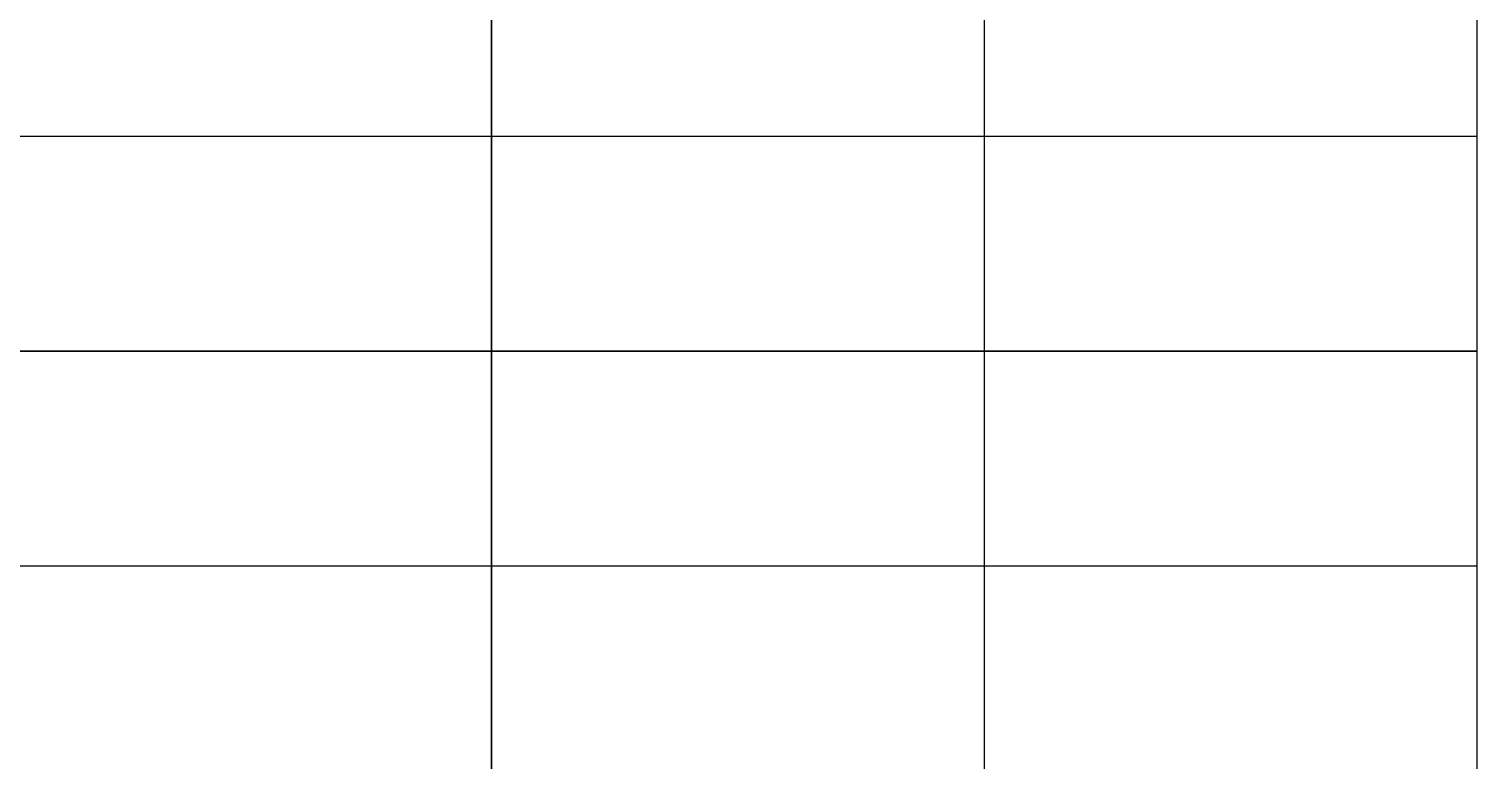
# Model space of a CAD drawing. Header units: millimetres. Extents: x 0.42 to 2.75, y -0.18 to 1.56.
# Drawn here: x 1.6767 to 1.7887, y 0.3674 to 0.4239 of the extents above; entities that cross this region are included whole.
import ezdxf

# ---------------------------------------------------------------- set-up
doc = ezdxf.new("R2010")
doc.units = ezdxf.units.MM
doc.header["$MEASUREMENT"] = 0
doc.layers.add('PA', color=5, linetype='Continuous', true_color=0x0000ff)

msp = doc.modelspace()

# ---------------------------------------------------------------- linework, layer by layer
at = {"layer": 'PA'}
for p, q in [((1.71248, 0.399), (1.71248, 0.43225)), ((1.71248, 0.399, 0.0225), (1.71248, 0.43225, 0.0225)), ((1.71248, 0.43225), (1.71248, 0.399)), ((1.71248, 0.43225, 0.0225), (1.71248, 0.399, 0.0225)), ((1.71248, 0.43225, 0.0225), (1.71248, 0.399, 0.0225)), ((1.71248, 0.43225, 0.045), (1.71248, 0.399, 0.045)), ((1.71248, 0.43225, 0.045), (1.71248, 0.399, 0.045)), ((1.71248, 0.43225, 0.0675), (1.71248, 0.399, 0.0675)), ((1.71248, 0.43225, 0.0675), (1.71248, 0.399, 0.0675)), ((1.71248, 0.43225, 0.09), (1.71248, 0.399, 0.09)), ((1.78873, 0.399), (1.78873, 0.43225)), ((1.78873, 0.399, 0.0225), (1.78873, 0.43225, 0.0225)), ((1.78873, 0.399, 0.0225), (1.78873, 0.43225, 0.0225)), ((1.78873, 0.399, 0.045), (1.78873, 0.43225, 0.045)), ((1.78873, 0.399, 0.045), (1.78873, 0.43225, 0.045)), ((1.78873, 0.399, 0.0675), (1.78873, 0.43225, 0.0675)), ((1.78873, 0.399, 0.0675), (1.78873, 0.43225, 0.0675)), ((1.78873, 0.399, 0.09), (1.78873, 0.43225, 0.09)), ((1.71248, 0.399), (1.63623, 0.399)), ((1.71248, 0.399, 0.0225), (1.63623, 0.399, 0.0225)), ((1.71248, 0.399, 0.0225), (1.63623, 0.399, 0.0225)), ((1.71248, 0.399, 0.045), (1.63623, 0.399, 0.045)), ((1.71248, 0.399, 0.045), (1.63623, 0.399, 0.045)), ((1.71248, 0.399, 0.0675), (1.63623, 0.399, 0.0675)), ((1.63623, 0.399), (1.71248, 0.399)), ((1.63623, 0.399, 0.0225), (1.71248, 0.399, 0.0225)), ((1.71248, 0.36575), (1.71248, 0.399)), ((1.71248, 0.36575, 0.0225), (1.71248, 0.399, 0.0225)), ((1.71248, 0.399), (1.71248, 0.399, 0.0225)), ((1.71248, 0.36575, 0.0225), (1.71248, 0.399, 0.0225)), ((1.71248, 0.36575, 0.045), (1.71248, 0.399, 0.045)), ((1.71248, 0.399, 0.0225), (1.71248, 0.399, 0.045)), ((1.71248, 0.36575, 0.045), (1.71248, 0.399, 0.045)), ((1.71248, 0.36575, 0.0675), (1.71248, 0.399, 0.0675)), ((1.71248, 0.399, 0.045), (1.71248, 0.399, 0.0675)), ((1.71248, 0.399), (1.71248, 0.399, 0.0225)), ((1.78873, 0.399), (1.71248, 0.399)), ((1.71248, 0.399), (1.71248, 0.36575)), ((1.78873, 0.399, 0.0225), (1.71248, 0.399, 0.0225)), ((1.71248, 0.399, 0.0225), (1.71248, 0.36575, 0.0225)), ((1.71248, 0.399), (1.71248, 0.399, 0.0225)), ((1.78873, 0.399, 0.0225), (1.71248, 0.399, 0.0225)), ((1.71248, 0.399, 0.0225), (1.71248, 0.36575, 0.0225)), ((1.78873, 0.399, 0.045), (1.71248, 0.399, 0.045)), ((1.71248, 0.399, 0.045), (1.71248, 0.36575, 0.045)), ((1.71248, 0.399, 0.0225), (1.71248, 0.399, 0.045)), ((1.78873, 0.399, 0.045), (1.71248, 0.399, 0.045)), ((1.71248, 0.399, 0.045), (1.71248, 0.36575, 0.045)), ((1.78873, 0.399, 0.0675), (1.71248, 0.399, 0.0675)), ((1.71248, 0.399, 0.0675), (1.71248, 0.36575, 0.0675)), ((1.71248, 0.399, 0.045), (1.71248, 0.399, 0.0675)), ((1.78873, 0.399, 0.0675), (1.71248, 0.399, 0.0675)), ((1.71248, 0.399, 0.0675), (1.71248, 0.36575, 0.0675)), ((1.78873, 0.399, 0.09), (1.71248, 0.399, 0.09)), ((1.71248, 0.399, 0.09), (1.71248, 0.36575, 0.09)), ((1.71248, 0.399, 0.0675), (1.71248, 0.399, 0.09)), ((1.78873, 0.399, 0.09), (1.71248, 0.399, 0.09)), ((1.71248, 0.399, 0.09), (1.71248, 0.36575, 0.09)), ((1.78873, 0.399, 0.1125), (1.71248, 0.399, 0.1125)), ((1.71248, 0.399, 0.1125), (1.71248, 0.36575, 0.1125)), ((1.71248, 0.399, 0.09), (1.71248, 0.399, 0.1125)), ((1.78873, 0.399, 0.1125), (1.71248, 0.399, 0.1125)), ((1.71248, 0.399, 0.1125), (1.71248, 0.36575, 0.1125)), ((1.78873, 0.399, 0.135), (1.71248, 0.399, 0.135)), ((1.71248, 0.399, 0.135), (1.71248, 0.36575, 0.135)), ((1.71248, 0.399, 0.1125), (1.71248, 0.399, 0.135)), ((1.78873, 0.399, 0.135), (1.71248, 0.399, 0.135)), ((1.71248, 0.399, 0.135), (1.71248, 0.36575, 0.135)), ((1.78873, 0.399, 0.1575), (1.71248, 0.399, 0.1575)), ((1.71248, 0.399, 0.1575), (1.71248, 0.36575, 0.1575)), ((1.71248, 0.399, 0.135), (1.71248, 0.399, 0.1575)), ((1.71248, 0.399), (1.78873, 0.399)), ((1.71248, 0.399, 0.0225), (1.78873, 0.399, 0.0225)), ((1.71248, 0.399), (1.71248, 0.399, 0.0225)), ((1.71248, 0.399, 0.0225), (1.78873, 0.399, 0.0225)), ((1.71248, 0.399, 0.045), (1.78873, 0.399, 0.045)), ((1.71248, 0.399, 0.0225), (1.71248, 0.399, 0.045)), ((1.71248, 0.399, 0.045), (1.78873, 0.399, 0.045)), ((1.71248, 0.399, 0.0675), (1.78873, 0.399, 0.0675)), ((1.71248, 0.399, 0.045), (1.71248, 0.399, 0.0675)), ((1.71248, 0.399, 0.0675), (1.78873, 0.399, 0.0675)), ((1.71248, 0.399, 0.09), (1.78873, 0.399, 0.09)), ((1.71248, 0.399, 0.0675), (1.71248, 0.399, 0.09)), ((1.78873, 0.36575), (1.78873, 0.399)), ((1.78873, 0.36575, 0.0225), (1.78873, 0.399, 0.0225)), ((1.78873, 0.399), (1.78873, 0.399, 0.0225)), ((1.78873, 0.36575, 0.0225), (1.78873, 0.399, 0.0225)), ((1.78873, 0.36575, 0.045), (1.78873, 0.399, 0.045)), ((1.78873, 0.399, 0.0225), (1.78873, 0.399, 0.045)), ((1.78873, 0.36575, 0.045), (1.78873, 0.399, 0.045)), ((1.78873, 0.36575, 0.0675), (1.78873, 0.399, 0.0675)), ((1.78873, 0.399, 0.045), (1.78873, 0.399, 0.0675)), ((1.78873, 0.36575, 0.0675), (1.78873, 0.399, 0.0675)), ((1.78873, 0.36575, 0.09), (1.78873, 0.399, 0.09)), ((1.78873, 0.399, 0.0675), (1.78873, 0.399, 0.09)), ((1.78873, 0.36575, 0.09), (1.78873, 0.399, 0.09)), ((1.78873, 0.36575, 0.1125), (1.78873, 0.399, 0.1125)), ((1.78873, 0.399, 0.09), (1.78873, 0.399, 0.1125)), ((1.78873, 0.36575, 0.1125), (1.78873, 0.399, 0.1125)), ((1.78873, 0.36575, 0.135), (1.78873, 0.399, 0.135)), ((1.78873, 0.399, 0.1125), (1.78873, 0.399, 0.135)), ((1.78873, 0.36575, 0.135), (1.78873, 0.399, 0.135)), ((1.78873, 0.36575, 0.1575), (1.78873, 0.399, 0.1575)), ((1.78873, 0.399, 0.135), (1.78873, 0.399, 0.1575)), ((1.78873, 0.399), (1.78873, 0.399, 0.0225)), ((1.78873, 0.399, 0.0225), (1.78873, 0.399, 0.045)), ((1.78873, 0.399, 0.045), (1.78873, 0.399, 0.0675)), ((1.78873, 0.399, 0.0675), (1.78873, 0.399, 0.09))]:
    msp.add_line(p, q, dxfattribs=at)
for points in [[(1.71248, 0.399, 0.01125), (1.71248, 0.41563, 0.01125), (1.71248, 0.43225, 0.01125)], [(1.71248, 0.43225, 0.01125), (1.71248, 0.41563, 0.01125), (1.71248, 0.399, 0.01125)], [(1.71248, 0.43225, 0.03375), (1.71248, 0.41563, 0.03375), (1.71248, 0.399, 0.03375)], [(1.71248, 0.43225, 0.05625), (1.71248, 0.41563, 0.05625), (1.71248, 0.399, 0.05625)], [(1.71248, 0.43225, 0.07875), (1.71248, 0.41563, 0.07875), (1.71248, 0.399, 0.07875)], [(1.75061, 0.399), (1.75061, 0.41563), (1.75061, 0.43225)], [(1.75061, 0.399, 0.0225), (1.75061, 0.41563, 0.0225), (1.75061, 0.43225, 0.0225)], [(1.75061, 0.399, 0.0225), (1.75061, 0.41563, 0.0225), (1.75061, 0.43225, 0.0225)], [(1.75061, 0.399, 0.045), (1.75061, 0.41563, 0.045), (1.75061, 0.43225, 0.045)], [(1.75061, 0.399, 0.045), (1.75061, 0.41563, 0.045), (1.75061, 0.43225, 0.045)], [(1.75061, 0.399, 0.0675), (1.75061, 0.41563, 0.0675), (1.75061, 0.43225, 0.0675)], [(1.75061, 0.399, 0.0675), (1.75061, 0.41563, 0.0675), (1.75061, 0.43225, 0.0675)], [(1.75061, 0.399, 0.09), (1.75061, 0.41563, 0.09), (1.75061, 0.43225, 0.09)], [(1.78873, 0.399, 0.01125), (1.78873, 0.41563, 0.01125), (1.78873, 0.43225, 0.01125)], [(1.78873, 0.399, 0.03375), (1.78873, 0.41563, 0.03375), (1.78873, 0.43225, 0.03375)], [(1.78873, 0.399, 0.05625), (1.78873, 0.41563, 0.05625), (1.78873, 0.43225, 0.05625)], [(1.78873, 0.399, 0.07875), (1.78873, 0.41563, 0.07875), (1.78873, 0.43225, 0.07875)], [(1.63623, 0.41563), (1.67436, 0.41563), (1.71248, 0.41563)], [(1.63623, 0.41563, 0.0225), (1.67436, 0.41563, 0.0225), (1.71248, 0.41563, 0.0225)], [(1.71248, 0.41563), (1.71248, 0.41563, 0.01125), (1.71248, 0.41563, 0.0225)], [(1.71248, 0.41563), (1.71248, 0.41563, 0.01125), (1.71248, 0.41563, 0.0225)], [(1.71248, 0.41563), (1.75061, 0.41563), (1.78873, 0.41563)], [(1.71248, 0.41563, 0.0225), (1.75061, 0.41563, 0.0225), (1.78873, 0.41563, 0.0225)], [(1.71248, 0.41563, 0.0225), (1.71248, 0.41563, 0.03375), (1.71248, 0.41563, 0.045)], [(1.71248, 0.41563, 0.0225), (1.75061, 0.41563, 0.0225), (1.78873, 0.41563, 0.0225)], [(1.71248, 0.41563, 0.045), (1.75061, 0.41563, 0.045), (1.78873, 0.41563, 0.045)], [(1.71248, 0.41563, 0.045), (1.71248, 0.41563, 0.05625), (1.71248, 0.41563, 0.0675)], [(1.71248, 0.41563, 0.045), (1.75061, 0.41563, 0.045), (1.78873, 0.41563, 0.045)], [(1.71248, 0.41563, 0.0675), (1.75061, 0.41563, 0.0675), (1.78873, 0.41563, 0.0675)], [(1.71248, 0.41563, 0.0675), (1.71248, 0.41563, 0.07875), (1.71248, 0.41563, 0.09)], [(1.71248, 0.41563, 0.0675), (1.75061, 0.41563, 0.0675), (1.78873, 0.41563, 0.0675)], [(1.71248, 0.41563, 0.09), (1.75061, 0.41563, 0.09), (1.78873, 0.41563, 0.09)], [(1.78873, 0.41563), (1.78873, 0.41563, 0.01125), (1.78873, 0.41563, 0.0225)], [(1.78873, 0.41563, 0.0225), (1.78873, 0.41563, 0.03375), (1.78873, 0.41563, 0.045)], [(1.78873, 0.41563, 0.045), (1.78873, 0.41563, 0.05625), (1.78873, 0.41563, 0.0675)], [(1.78873, 0.41563, 0.0675), (1.78873, 0.41563, 0.07875), (1.78873, 0.41563, 0.09)], [(1.71248, 0.399, 0.01125), (1.67436, 0.399, 0.01125), (1.63623, 0.399, 0.01125)], [(1.71248, 0.399, 0.03375), (1.67436, 0.399, 0.03375), (1.63623, 0.399, 0.03375)], [(1.71248, 0.399, 0.05625), (1.67436, 0.399, 0.05625), (1.63623, 0.399, 0.05625)], [(1.63623, 0.399, 0.01125), (1.67436, 0.399, 0.01125), (1.71248, 0.399, 0.01125)], [(1.71248, 0.36575, 0.01125), (1.71248, 0.38238, 0.01125), (1.71248, 0.399, 0.01125)], [(1.71248, 0.36575, 0.03375), (1.71248, 0.38238, 0.03375), (1.71248, 0.399, 0.03375)], [(1.71248, 0.36575, 0.05625), (1.71248, 0.38238, 0.05625), (1.71248, 0.399, 0.05625)], [(1.78873, 0.399, 0.01125), (1.75061, 0.399, 0.01125), (1.71248, 0.399, 0.01125)], [(1.71248, 0.399, 0.01125), (1.71248, 0.38238, 0.01125), (1.71248, 0.36575, 0.01125)], [(1.78873, 0.399, 0.03375), (1.75061, 0.399, 0.03375), (1.71248, 0.399, 0.03375)], [(1.71248, 0.399, 0.03375), (1.71248, 0.38238, 0.03375), (1.71248, 0.36575, 0.03375)], [(1.78873, 0.399, 0.05625), (1.75061, 0.399, 0.05625), (1.71248, 0.399, 0.05625)], [(1.71248, 0.399, 0.05625), (1.71248, 0.38238, 0.05625), (1.71248, 0.36575, 0.05625)], [(1.78873, 0.399, 0.07875), (1.75061, 0.399, 0.07875), (1.71248, 0.399, 0.07875)], [(1.71248, 0.399, 0.07875), (1.71248, 0.38238, 0.07875), (1.71248, 0.36575, 0.07875)], [(1.78873, 0.399, 0.10125), (1.75061, 0.399, 0.10125), (1.71248, 0.399, 0.10125)], [(1.71248, 0.399, 0.10125), (1.71248, 0.38238, 0.10125), (1.71248, 0.36575, 0.10125)], [(1.78873, 0.399, 0.12375), (1.75061, 0.399, 0.12375), (1.71248, 0.399, 0.12375)], [(1.71248, 0.399, 0.12375), (1.71248, 0.38238, 0.12375), (1.71248, 0.36575, 0.12375)], [(1.78873, 0.399, 0.14625), (1.75061, 0.399, 0.14625), (1.71248, 0.399, 0.14625)], [(1.71248, 0.399, 0.14625), (1.71248, 0.38238, 0.14625), (1.71248, 0.36575, 0.14625)], [(1.71248, 0.399, 0.01125), (1.75061, 0.399, 0.01125), (1.78873, 0.399, 0.01125)], [(1.71248, 0.399, 0.03375), (1.75061, 0.399, 0.03375), (1.78873, 0.399, 0.03375)], [(1.71248, 0.399, 0.05625), (1.75061, 0.399, 0.05625), (1.78873, 0.399, 0.05625)], [(1.71248, 0.399, 0.07875), (1.75061, 0.399, 0.07875), (1.78873, 0.399, 0.07875)], [(1.75061, 0.399), (1.75061, 0.399, 0.01125), (1.75061, 0.399, 0.0225)], [(1.75061, 0.36575), (1.75061, 0.38238), (1.75061, 0.399)], [(1.75061, 0.36575, 0.0225), (1.75061, 0.38238, 0.0225), (1.75061, 0.399, 0.0225)], [(1.75061, 0.399, 0.0225), (1.75061, 0.399, 0.03375), (1.75061, 0.399, 0.045)], [(1.75061, 0.36575, 0.0225), (1.75061, 0.38238, 0.0225), (1.75061, 0.399, 0.0225)], [(1.75061, 0.36575, 0.045), (1.75061, 0.38238, 0.045), (1.75061, 0.399, 0.045)], [(1.75061, 0.399, 0.045), (1.75061, 0.399, 0.05625), (1.75061, 0.399, 0.0675)], [(1.75061, 0.36575, 0.045), (1.75061, 0.38238, 0.045), (1.75061, 0.399, 0.045)], [(1.75061, 0.36575, 0.0675), (1.75061, 0.38238, 0.0675), (1.75061, 0.399, 0.0675)], [(1.75061, 0.399, 0.0675), (1.75061, 0.399, 0.07875), (1.75061, 0.399, 0.09)], [(1.75061, 0.36575, 0.0675), (1.75061, 0.38238, 0.0675), (1.75061, 0.399, 0.0675)], [(1.75061, 0.36575, 0.09), (1.75061, 0.38238, 0.09), (1.75061, 0.399, 0.09)], [(1.75061, 0.399, 0.09), (1.75061, 0.399, 0.10125), (1.75061, 0.399, 0.1125)], [(1.75061, 0.36575, 0.09), (1.75061, 0.38238, 0.09), (1.75061, 0.399, 0.09)], [(1.75061, 0.36575, 0.1125), (1.75061, 0.38238, 0.1125), (1.75061, 0.399, 0.1125)], [(1.75061, 0.399, 0.1125), (1.75061, 0.399, 0.12375), (1.75061, 0.399, 0.135)], [(1.75061, 0.36575, 0.1125), (1.75061, 0.38238, 0.1125), (1.75061, 0.399, 0.1125)], [(1.75061, 0.36575, 0.135), (1.75061, 0.38238, 0.135), (1.75061, 0.399, 0.135)], [(1.75061, 0.399, 0.135), (1.75061, 0.399, 0.14625), (1.75061, 0.399, 0.1575)], [(1.75061, 0.36575, 0.135), (1.75061, 0.38238, 0.135), (1.75061, 0.399, 0.135)], [(1.75061, 0.36575, 0.1575), (1.75061, 0.38238, 0.1575), (1.75061, 0.399, 0.1575)], [(1.75061, 0.399), (1.75061, 0.399, 0.01125), (1.75061, 0.399, 0.0225)], [(1.75061, 0.399, 0.0225), (1.75061, 0.399, 0.03375), (1.75061, 0.399, 0.045)], [(1.75061, 0.399, 0.045), (1.75061, 0.399, 0.05625), (1.75061, 0.399, 0.0675)], [(1.75061, 0.399, 0.0675), (1.75061, 0.399, 0.07875), (1.75061, 0.399, 0.09)], [(1.78873, 0.36575, 0.01125), (1.78873, 0.38238, 0.01125), (1.78873, 0.399, 0.01125)], [(1.78873, 0.36575, 0.03375), (1.78873, 0.38238, 0.03375), (1.78873, 0.399, 0.03375)], [(1.78873, 0.36575, 0.05625), (1.78873, 0.38238, 0.05625), (1.78873, 0.399, 0.05625)], [(1.78873, 0.36575, 0.07875), (1.78873, 0.38238, 0.07875), (1.78873, 0.399, 0.07875)], [(1.78873, 0.36575, 0.10125), (1.78873, 0.38238, 0.10125), (1.78873, 0.399, 0.10125)], [(1.78873, 0.36575, 0.12375), (1.78873, 0.38238, 0.12375), (1.78873, 0.399, 0.12375)], [(1.78873, 0.36575, 0.14625), (1.78873, 0.38238, 0.14625), (1.78873, 0.399, 0.14625)], [(1.63623, 0.38238), (1.67436, 0.38238), (1.71248, 0.38238)], [(1.63623, 0.38238, 0.0225), (1.67436, 0.38238, 0.0225), (1.71248, 0.38238, 0.0225)], [(1.63623, 0.38238, 0.0225), (1.67436, 0.38238, 0.0225), (1.71248, 0.38238, 0.0225)], [(1.63623, 0.38238, 0.045), (1.67436, 0.38238, 0.045), (1.71248, 0.38238, 0.045)], [(1.63623, 0.38238, 0.045), (1.67436, 0.38238, 0.045), (1.71248, 0.38238, 0.045)], [(1.63623, 0.38238, 0.0675), (1.67436, 0.38238, 0.0675), (1.71248, 0.38238, 0.0675)], [(1.71248, 0.38238), (1.71248, 0.38238, 0.01125), (1.71248, 0.38238, 0.0225)], [(1.71248, 0.38238, 0.0225), (1.71248, 0.38238, 0.03375), (1.71248, 0.38238, 0.045)], [(1.71248, 0.38238, 0.045), (1.71248, 0.38238, 0.05625), (1.71248, 0.38238, 0.0675)], [(1.71248, 0.38238), (1.71248, 0.38238, 0.01125), (1.71248, 0.38238, 0.0225)], [(1.71248, 0.38238), (1.75061, 0.38238), (1.78873, 0.38238)], [(1.71248, 0.38238, 0.0225), (1.75061, 0.38238, 0.0225), (1.78873, 0.38238, 0.0225)], [(1.71248, 0.38238, 0.0225), (1.71248, 0.38238, 0.03375), (1.71248, 0.38238, 0.045)], [(1.71248, 0.38238, 0.0225), (1.75061, 0.38238, 0.0225), (1.78873, 0.38238, 0.0225)], [(1.71248, 0.38238, 0.045), (1.75061, 0.38238, 0.045), (1.78873, 0.38238, 0.045)], [(1.71248, 0.38238, 0.045), (1.71248, 0.38238, 0.05625), (1.71248, 0.38238, 0.0675)], [(1.71248, 0.38238, 0.045), (1.75061, 0.38238, 0.045), (1.78873, 0.38238, 0.045)], [(1.71248, 0.38238, 0.0675), (1.75061, 0.38238, 0.0675), (1.78873, 0.38238, 0.0675)], [(1.71248, 0.38238, 0.0675), (1.71248, 0.38238, 0.07875), (1.71248, 0.38238, 0.09)], [(1.71248, 0.38238, 0.0675), (1.75061, 0.38238, 0.0675), (1.78873, 0.38238, 0.0675)], [(1.71248, 0.38238, 0.09), (1.75061, 0.38238, 0.09), (1.78873, 0.38238, 0.09)], [(1.71248, 0.38238, 0.09), (1.71248, 0.38238, 0.10125), (1.71248, 0.38238, 0.1125)], [(1.71248, 0.38238, 0.09), (1.75061, 0.38238, 0.09), (1.78873, 0.38238, 0.09)], [(1.71248, 0.38238, 0.1125), (1.75061, 0.38238, 0.1125), (1.78873, 0.38238, 0.1125)], [(1.71248, 0.38238, 0.1125), (1.71248, 0.38238, 0.12375), (1.71248, 0.38238, 0.135)], [(1.71248, 0.38238, 0.1125), (1.75061, 0.38238, 0.1125), (1.78873, 0.38238, 0.1125)], [(1.71248, 0.38238, 0.135), (1.75061, 0.38238, 0.135), (1.78873, 0.38238, 0.135)], [(1.71248, 0.38238, 0.135), (1.71248, 0.38238, 0.14625), (1.71248, 0.38238, 0.1575)], [(1.71248, 0.38238, 0.135), (1.75061, 0.38238, 0.135), (1.78873, 0.38238, 0.135)], [(1.71248, 0.38238, 0.1575), (1.75061, 0.38238, 0.1575), (1.78873, 0.38238, 0.1575)], [(1.78873, 0.38238), (1.78873, 0.38238, 0.01125), (1.78873, 0.38238, 0.0225)], [(1.78873, 0.38238, 0.0225), (1.78873, 0.38238, 0.03375), (1.78873, 0.38238, 0.045)], [(1.78873, 0.38238, 0.045), (1.78873, 0.38238, 0.05625), (1.78873, 0.38238, 0.0675)], [(1.78873, 0.38238, 0.0675), (1.78873, 0.38238, 0.07875), (1.78873, 0.38238, 0.09)], [(1.78873, 0.38238, 0.09), (1.78873, 0.38238, 0.10125), (1.78873, 0.38238, 0.1125)], [(1.78873, 0.38238, 0.1125), (1.78873, 0.38238, 0.12375), (1.78873, 0.38238, 0.135)], [(1.78873, 0.38238, 0.135), (1.78873, 0.38238, 0.14625), (1.78873, 0.38238, 0.1575)]]:
    msp.add_open_spline(points, degree=2, dxfattribs=at)

doc.saveas('drawing.dxf')
